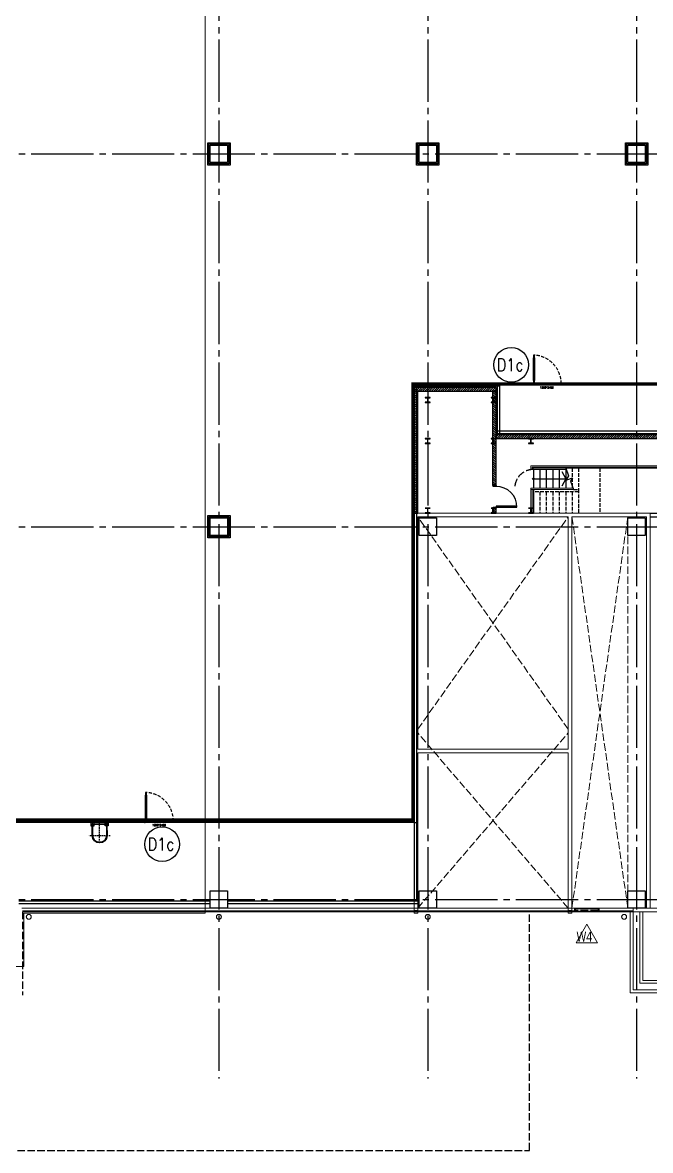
# Model space of a CAD drawing. Header units: millimetres. Extents: x -960 to 41501, y -1010 to 11880.
# Drawn here: x 15170 to 17696, y -1010 to 3528 of the extents above; entities that cross this region are included whole.
import ezdxf
from ezdxf.enums import TextEntityAlignment as Align
from ezdxf.lldxf.tags import DXFTag

# ---------------------------------------------------------------- set-up
doc = ezdxf.new("R2010")
doc.units = ezdxf.units.MM
doc.header["$LTSCALE"] = 100
for name, pattern in [('188K-SM-03-F10-ARCH-PA-Y2257103$0$18P6-SM-03-C40-ARCH-PA-Y2211058$0$DASHED', [19.05, 12.7, -6.35]), ('188K-SM-03-F10-ARCH-PA-Y2257103$0$AP5A-SM-03-F20-ARCH-PA-Y2230801+Y2230803$0$ALL-PA-TXT-Y2221201$0$DASHED', [19.05, 12.7, -6.35]), ('188K-SM-03-F10-ARCH-PA-Y2257103$0$DASHED', [19.05, 12.7, -6.35]), ('X-S-FAB-L10$0$COL-CEN-LIN', [3.25, 2.5, -0.25, 0.25, -0.25]), ('X-S-FAB-L10$0$HIDDEN', [0.4, 0.3, -0.1])]:
    doc.linetypes.add(name, pattern=pattern)
for name, color, linetype in [('0-xref', 7, 'Continuous'), ('188K-SM-03-F10-ARCH-PA-Y2257103$0$K-Door', 4, 'Continuous'), ('188K-SM-03-F10-ARCH-PA-Y2257103$0$K-P-LAD-420', 5, 'Continuous'), ('188K-SM-03-F10-ARCH-PA-Y2257103$0$K-P1S-4.2-單抗', 3, 'Continuous'), ('188K-SM-03-F10-ARCH-PA-Y2257103$0$K-TXT', 7, 'Continuous'), ('188K-SM-03-F10-ARCH-PA-Y2257103$0$K-岩棉 2hr 7.5-單抗', 230, 'Continuous'), ('188K-SM-03-F10-ARCH-PA-Y2257103$0$K-岩棉 2hr 7.5-非抗', 14, 'Continuous'), ('188K-SM-03-F10-ARCH-PA-Y2257103$0$K-貼白鐵-1.5', 6, '188K-SM-03-F10-ARCH-PA-Y2257103$0$DASHED'), ('X-S-FAB-L10$0$0-arr', 8, 'Continuous'), ('X-S-FAB-L10$0$0-DIM-TXT', 8, 'Continuous'), ('X-S-FAB-L10$0$12', 8, 'Continuous'), ('X-S-FAB-L10$0$A-OBJE-MEP', 8, 'Continuous'), ('X-S-FAB-L10$0$A-WALL-EX', 8, 'Continuous'), ('X-S-FAB-L10$0$A-WALL-IN', 8, 'Continuous'), ('X-S-FAB-L10$0$A-WALL-IN.188K', 8, 'Continuous'), ('X-S-FAB-L10$0$BLOCK', 8, 'Continuous'), ('X-S-FAB-L10$0$CCL', 8, 'X-S-FAB-L10$0$COL-CEN-LIN'), ('X-S-FAB-L10$0$COL-S', 8, 'Continuous'), ('X-S-FAB-L10$0$DW_Frame', 8, 'Continuous'), ('X-S-FAB-L10$0$HID', 8, 'X-S-FAB-L10$0$HIDDEN'), ('X-S-FAB-L10$0$HR', 8, 'Continuous'), ('X-S-FAB-L10$0$OPEN', 8, 'Continuous'), ('X-S-FAB-L10$0$S-FNDN', 8, 'Continuous'), ('X-S-FAB-L10$0$S-SLAB-SHOW', 8, 'Continuous'), ('X-S-FAB-L10$0$S-WALL', 8, 'Continuous'), ('X-S-FAB-L10$0$S-鋼柱', 8, 'Continuous'), ('X-S-FAB-L10$0$ST', 8, 'Continuous'), ('X-S-FAB-L10$0$W label', 8, 'Continuous'), ('X-S-FAB-L10$0$WALL_188K_IN', 8, 'Continuous'), ('X-S-FAB-L10$0$Window', 8, 'Continuous')]:
    doc.layers.add(name, color=color, linetype=linetype)
doc.styles.add('188K-SM-03-F10-ARCH-PA-Y2257103$0$AP5A-SM-03-F20-ARCH-PA-Y2230801+Y2230803$0$ALL-PA-TXT-Y2221201$0$Standard', font='txt.shx', dxfattribs={"bigfont": 'chineset.shx'})
doc.styles.add('188K-SM-03-F10-ARCH-PA-Y2257103$0$Standard', font='txt.shx', dxfattribs={"bigfont": 'chineset.shx'})
doc.styles.add('X-S-FAB-L10$0$CHINA', font='simplex.shx', dxfattribs={"width": 0.75, "bigfont": 'chineset.shx'})
doc.styles.add('X-S-FAB-L10$0$Standard', font='', dxfattribs={"width": 0.8})
doc.styles.add('X-S-FAB-L10$0$TG_NOTE_TEXT', font='simplex.shx', dxfattribs={"width": 0.75, "bigfont": 'chineset.shx'})
doc.styles.get('X-S-FAB-L10$0$Standard').set_extended_font_data('Microsoft JhengHei')
tags = doc.linetypes.add('188K-SM-03-F10-ARCH-PA-Y2257103$0$S.P_LINE', pattern='A,12.7,-5.08,["S.P",188K-SM-03-F10-ARCH-PA-Y2257103$0$Standard,S=4,R=0,X=-2.54,Y=-1.27],-6.35', length=24.13).pattern_tags.tags
tags[6] = DXFTag(74, 10)

# ---------------------------------------------------------------- blocks, each defined once
blk = doc.blocks.new('X-S-FAB-L10$0$FAB2-L05')
at = {"layer": 'X-S-FAB-L10$0$CCL'}
for p, q in [((-10200, 11005), (-10200, 0)), ((-9360, 11005), (-9360, 0)), ((-8520, 11005), (-8520, 0)), ((-26880, 3720), (1210, 3720)), ((-26880, 2220), (1210, 2220)), ((-26880, 720), (1210, 720))]:
    blk.add_line(p, q, dxfattribs=at)
at = {"layer": 'X-S-FAB-L10$0$COL-S'}
for points in [[(-10235, 3755), (-10165, 3755), (-10165, 3685), (-10235, 3685)], [(-9395, 3755), (-9325, 3755), (-9325, 3685), (-9395, 3685)], [(-8555, 3755), (-8485, 3755), (-8485, 3685), (-8555, 3685)], [(-10235, 2255), (-10165, 2255), (-10165, 2185), (-10235, 2185)], [(-9395, 2255), (-9325, 2255), (-9325, 2185), (-9395, 2185)], [(-8555, 2255), (-8485, 2255), (-8485, 2185), (-8555, 2185)], [(-10235, 755), (-10165, 755), (-10165, 685), (-10235, 685)], [(-9395, 755), (-9325, 755), (-9325, 685), (-9395, 685)], [(-8555, 755), (-8485, 755), (-8485, 685), (-8555, 685)]]:
    blk.add_lwpolyline(points, close=True, dxfattribs=at)
blk = doc.blocks.new('X-S-FAB-L10$0$水標記 24[41]_1', base_point=(17440, -50))
at = {"layer": 'X-S-FAB-L10$0$W label', "color": 1, "lineweight": 0, "flags": 128}
blk.add_lwpolyline([(17396.7, -175), (17483.3, -175), (17440, -100)], close=True, dxfattribs=at)
at = {"layer": 'X-S-FAB-L10$0$W label', "color": 6, "lineweight": 0, "insert": (17398.8, -170), "char_height": 40, "attachment_point": 7, "style": 'X-S-FAB-L10$0$Standard'}
blk.add_mtext('\\A1;{\\pql;\\pt0;\\fMicrosoft JhengHei|b0|i0|c136|p34;W4\\fMicrosoft JhengHei|b0|i0|c136|p34;\\fMicrosoft JhengHei|b0|i0|c136|p34;\\fMicrosoft JhengHei|b0|i0|c136|p34;}', dxfattribs=at)
blk = doc.blocks.new('X-S-FAB-L10$0$通用_百葉窗[10]_1')
at = {"layer": 'X-S-FAB-L10$0$Window', "color": 1, "lineweight": 0}
for p, q in [((17390, -47.5), (17390, -37.5)), ((17390, -37.5), (17395, -37.5)), ((17485, -37.5), (17395, -37.5)), ((17395, -47.5), (17395, -37.5)), ((17485, -47.5), (17485, -37.5)), ((17490, -37.5), (17485, -37.5)), ((17490, -47.5), (17490, -37.5)), ((17390, -47.5), (17395, -47.5)), ((17485, -47.5), (17395, -47.5)), ((17490, -47.5), (17485, -47.5))]:
    blk.add_line(p, q, dxfattribs=at)
at = {"layer": 'X-S-FAB-L10$0$Window', "color": 1, "linetype": 'X-S-FAB-L10$0$HIDDEN', "lineweight": 0}
blk.add_line((17485, -42.5), (17395, -42.5), dxfattribs=at)
at = {"layer": 'X-S-FAB-L10$0$W label', "color": 1, "lineweight": 0}
blk.add_blockref('X-S-FAB-L10$0$水標記 24[41]_1', (17440, -50), dxfattribs=at)
blk = doc.blocks.new('X-S-FAB-L10')
at = {"layer": 'X-S-FAB-L10$0$WALL_188K_IN'}
h = blk.add_hatch(dxfattribs=at)
h.set_pattern_fill('LINE', color=256, scale=2, angle=45)
h.set_pattern_definition([(45, (16976.6165, 2045), (-4.49013, 4.49013), [])])
h.paths.add_polyline_path([(16745, 2045), (17075, 2045), (17075, 2060), (16745, 2060)])
h = blk.add_hatch(dxfattribs=at)
h.set_pattern_fill('LINE', color=256, scale=2, angle=135)
h.set_pattern_definition([(135, (16760, 1946.6165), (-4.49013, -4.49013), [])])
h.paths.add_polyline_path([(16760, 1555), (16760, 2045), (16745, 2045), (16745, 1555)])
h = blk.add_hatch(dxfattribs=at)
h.set_pattern_fill('LINE', color=256, scale=2, angle=135)
h.set_pattern_definition([(135, (17075, 1946.6165), (-4.49013, -4.49013), [])])
h.paths.add_polyline_path([(17075, 1665), (17075, 2045), (17060, 2045), (17060, 1665)])
h = blk.add_hatch(dxfattribs=at)
h.set_pattern_fill('LINE', color=256, scale=2, angle=45)
h.set_pattern_definition([(45, (24216.6165, 1855), (-4.490128, 4.490128), [])])
h.paths.add_polyline_path([(17075, 1855), (24315, 1855), (24315, 1870), (17075, 1870)])
h = blk.add_hatch(dxfattribs=at)
h.set_pattern_fill('LINE', color=256, scale=2, angle=135)
h.set_pattern_definition([(135, (17075, 1476.6165), (-4.49013, -4.49013), [])])
h.paths.add_polyline_path([(17075, 1555), (17075, 1575), (17060, 1575), (17060, 1555)])
for p, q in [((17060, 1665), (17075, 1665)), ((17060, 1575), (17075, 1575))]:
    blk.add_line(p, q)
blk.add_lwpolyline([(17355, 1735), (17366.7, 1704), (17355.7, 1686.7), (17363.5, 1689.7), (17382.9, 1697), (17374.4, 1683.5, 0.234256), (17374.4, 1683.4), (17387, 1650)], format="xyb")
blk.add_lwpolyline([(17075, 1578), (17159, 1578), (17159, 1582.4), (17075, 1582.4)], close=True)
blk.add_arc((17075, 1578), 84, 0, 90)
at = {"layer": 'X-S-FAB-L10$0$0-arr'}
for p, q in [((17340, 1722.5), (17355, 1692.5)), ((17355, 1692.5), (17340, 1662.5))]:
    blk.add_line(p, q, dxfattribs=at)
blk.add_circle((17225, 1692.5), 3, dxfattribs=at)
at = {"layer": 'X-S-FAB-L10$0$12'}
blk.add_line((17225, 1692.5), (17355, 1692.5), dxfattribs=at)
at = {"layer": 'X-S-FAB-L10$0$A-OBJE-MEP', "lineweight": 0, "flags": 128}
for points in [[(15204.5, -70, 1), (15185.5, -70, 1)], [(15969.5, -70, 1), (15950.5, -70, 1)], [(16809.5, -70, 1), (16790.5, -70, 1)], [(17599.5, -70, 1), (17580.5, -70, 1)]]:
    blk.add_lwpolyline(points, format="xyb", close=True, dxfattribs=at)
at = {"layer": 'X-S-FAB-L10$0$A-OBJE-MEP', "lineweight": 0}
for centre in [(15195, -70), (15960, -70), (16800, -70), (17590, -70)]:
    blk.add_circle(centre, 10, dxfattribs=at)
at = {"layer": 'X-S-FAB-L10$0$A-WALL-EX', "lineweight": 0}
for p, q in [((17390, -46.5), (17390, -35)), ((17490, -35), (17390, -35)), ((17490, -35), (17490, -46.5)), ((17627, -35), (17615, -35)), ((17627, -35), (17615, -35)), ((17627, -46.5), (17627, -35)), ((17390, -46.5), (15170, -46.5)), ((17390, -50), (17390, -46.5)), ((17390, -50), (17490, -50)), ((17615, -46.5), (17490, -46.5)), ((17490, -46.5), (17490, -50)), ((17615, -46.5), (17627, -46.5)), ((17615, -46.5), (17627, -46.5))]:
    blk.add_line(p, q, dxfattribs=at)
at = {"layer": 'X-S-FAB-L10$0$A-WALL-EX', "lineweight": 0, "flags": 128}
for points in [[(17390, -35), (15166.5, -35)], [(17615, -35), (17490, -35)], [(17615, -35), (17627, -35)], [(17627, -364), (17627, -35)], [(15170, -50), (17390, -50)], [(15170, -50), (17615, -50)], [(15170, -50), (17615, -50)], [(15170, -50), (17615, -50)], [(15170, -50), (17615, -50)], [(15170, -50), (17615, -50)], [(15170, -50), (17615, -50)], [(15170, -50), (17615, -50)], [(17490, -50), (17615, -50)], [(17615, -46.5), (17615, -364)], [(17615, -50), (17615, -46.5)], [(17615, -376), (17615, -364)], [(17615, -376), (18505, -376)], [(18493, -364), (17627, -364)]]:
    blk.add_lwpolyline(points, dxfattribs=at)
at = {"layer": 'X-S-FAB-L10$0$A-WALL-IN', "lineweight": 0}
for p, q in [((16745, 1555), (16760, 1555)), ((16745, 1555), (16745, -44)), ((17680, 1555), (16760, 1555)), ((17695, 1555), (17680, 1555)), ((17695, -35), (17695, 1555)), ((16760, 605), (16760, 1540)), ((16760, 1540), (17365, 1540)), ((17365, 1540), (17365, 605)), ((17380, -44), (17380, 1540)), ((17380, 1540), (17680, 1540)), ((17680, 1540), (17680, -35)), ((17365, 605), (16760, 605)), ((16760, -44), (16760, 590)), ((16760, 590), (17365, 590)), ((17365, 590), (17365, -44)), ((16745, -44), (16760, -44)), ((17365, -44), (17380, -44)), ((17680, -35), (17695, -35))]:
    blk.add_line(p, q, dxfattribs=at)
at = {"layer": 'X-S-FAB-L10$0$A-WALL-IN', "lineweight": 0, "flags": 128}
for points in [[(17627, -35), (17627, -50)], [(18445, -35), (17675, -35)], [(17627, -50), (17653.7, -50)], [(17653.7, -50), (17653.7, -337.3)], [(17665, -326), (17665, -50)], [(17665, -50), (18455, -50)], [(17653.7, -337.3), (17665, -337.3)], [(18455, -326), (17665, -326)], [(17665, -337.3), (18455, -337.3)]]:
    blk.add_lwpolyline(points, dxfattribs=at)
at = {"layer": 'X-S-FAB-L10$0$A-WALL-IN.188K'}
for p, q in [((17695, 1555), (17830, 1555)), ((17695, 1540), (17830, 1540))]:
    blk.add_line(p, q, dxfattribs=at)
at = {"layer": 'X-S-FAB-L10$0$COL-S'}
for p, q in [((15925, 3035), (15995, 3035)), ((15925, 2965), (15925, 3035)), ((15995, 3035), (15995, 2965)), ((16765, 3035), (16835, 3035)), ((16765, 2965), (16765, 3035)), ((16835, 3035), (16835, 2965)), ((17605, 3035), (17675, 3035)), ((17605, 2965), (17605, 3035)), ((17675, 3035), (17675, 2965)), ((15995, 2965), (15925, 2965)), ((16835, 2965), (16765, 2965)), ((17675, 2965), (17605, 2965)), ((15925, 1535), (15995, 1535)), ((15925, 1465), (15925, 1535)), ((15995, 1535), (15995, 1465)), ((16765, 1535), (16835, 1535)), ((16765, 1465), (16765, 1535)), ((16835, 1535), (16835, 1465)), ((17605, 1535), (17675, 1535)), ((17605, 1465), (17605, 1535)), ((17675, 1535), (17675, 1465)), ((15995, 1465), (15925, 1465)), ((16835, 1465), (16765, 1465)), ((17675, 1465), (17605, 1465)), ((15925, 35), (15995, 35)), ((15925, -35), (15925, 35)), ((15995, 35), (15995, -35)), ((16765, 35), (16835, 35)), ((16765, -35), (16765, 35)), ((16835, 35), (16835, -35)), ((17605, 35), (17675, 35)), ((17605, -35), (17605, 35)), ((17675, 35), (17675, -35)), ((15995, -35), (15925, -35)), ((16835, -35), (16765, -35)), ((17675, -35), (17605, -35))]:
    blk.add_line(p, q, dxfattribs=at)
at = {"layer": 'X-S-FAB-L10$0$DW_Frame'}
for points in [[(17075, 1665), (17075, 1662), (17063, 1662), (17063, 1665)], [(17063, 1575), (17063, 1578), (17075, 1578), (17075, 1575)]]:
    blk.add_lwpolyline(points, dxfattribs=at)
at = {"layer": 'X-S-FAB-L10$0$HID'}
for p, q in [((17209, -50), (15170, -50)), ((15170, -50), (15170, -385)), ((17209, -1010), (17209, -50)), ((2509.4, -1010), (17209, -1010))]:
    blk.add_line(p, q, dxfattribs=at)
blk.add_arc((17225, 1655), 75, 90, 180, dxfattribs=at)
at = {"layer": 'X-S-FAB-L10$0$HR', "lineweight": 0}
for p, q in [((17215, 1745), (20975, 1745)), ((17215, 1730), (17215, 1745)), ((17215, 1730), (17356.9, 1730)), ((17220, 1740), (20975, 1740)), ((17220, 1730), (17220, 1740)), ((17220, 1735), (17355, 1735)), ((17385.1, 1655), (17215, 1655)), ((17215, 1655), (17215, 1555)), ((17387, 1650), (17215, 1650)), ((17220, 1650), (17220, 1555))]:
    blk.add_line(p, q, dxfattribs=at)
at = {"layer": 'X-S-FAB-L10$0$OPEN', "linetype": 'X-S-FAB-L10$0$HIDDEN', "lineweight": 0}
for p, q in [((16760, 685), (17365, 1540)), ((17365, 685), (16760, 1540)), ((17380, -35), (17380, 1540)), ((17380, 1540), (17605, 1540)), ((17380, -35), (17605, 1540)), ((17605, -35), (17380, 1540)), ((17605, 1540), (17605, -35)), ((16760, -35), (17365, 670)), ((17365, -35), (16760, 670)), ((17605, -35), (17380, -35))]:
    blk.add_line(p, q, dxfattribs=at)
at = {"layer": 'X-S-FAB-L10$0$S-FNDN', "lineweight": 0, "flags": 128}
blk.add_lwpolyline([(11070, 4530), (11935, 4530), (11935, -55), (12665, -55), (12665, -270), (15175, -270), (15175, -55), (15905, -55), (15905, 4530), (16672.5, 4530), (16672.5, 5003), (15905, 5003), (15905, 9055), (11935, 9055), (11935, 5003), (11070, 5003)], close=True, dxfattribs=at)
at = {"layer": 'X-S-FAB-L10$0$S-SLAB-SHOW', "lineweight": 0, "flags": 128}
for points in [[(17615, -376), (18505, -376), (18505, -326), (17914, -326), (17914, -198), (17904, -198), (17904, -178), (17940, -178), (17940, -50), (17615, -50)], [(17665, -50), (17665, -326), (17914, -326), (17914, -198), (17904, -198), (17904, -178), (17940, -178), (17940, -50)]]:
    blk.add_lwpolyline(points, close=True, dxfattribs=at)
at = {"layer": 'X-S-FAB-L10$0$S-WALL', "lineweight": 0}
for p, q in [((16745, -33), (16745, -55)), ((16760, -55), (16760, -33)), ((17365, -33), (17365, -55)), ((17380, -55), (17380, -33)), ((16745, -55), (16760, -55)), ((17365, -55), (17380, -55))]:
    blk.add_line(p, q, dxfattribs=at)
at = {"layer": 'X-S-FAB-L10$0$S-鋼柱'}
for p, q in [((16810, 2020), (16790, 2020)), ((16790, 2020), (16790, 2018.8)), ((16790, 2018.8), (16798.8, 2018.8)), ((16798.8, 2001.2), (16790, 2001.2)), ((16790, 2001.2), (16790, 2000)), ((16790, 2000), (16810, 2000)), ((16799.6, 2018), (16799.6, 2002)), ((16800.4, 2002), (16800.4, 2018)), ((16801.2, 2018.8), (16810, 2018.8)), ((16810, 2001.2), (16801.2, 2001.2)), ((16810, 2018.8), (16810, 2020)), ((16810, 2000), (16810, 2001.2)), ((17075, 2020), (17055, 2020)), ((17055, 2020), (17055, 2018.8)), ((17055, 2018.8), (17063.8, 2018.8)), ((17063.8, 2001.2), (17055, 2001.2)), ((17055, 2001.2), (17055, 2000)), ((17055, 2000), (17075, 2000)), ((17064.6, 2018), (17064.6, 2002)), ((17065.4, 2002), (17065.4, 2018)), ((17066.2, 2018.8), (17075, 2018.8)), ((17075, 2001.2), (17066.2, 2001.2)), ((17075, 2018.8), (17075, 2020)), ((17075, 2000), (17075, 2001.2)), ((16810, 1855), (16790, 1855)), ((16790, 1855), (16790, 1853.8)), ((16790, 1853.8), (16798.8, 1853.8)), ((16798.8, 1836.2), (16790, 1836.2)), ((16790, 1836.2), (16790, 1835)), ((16790, 1835), (16810, 1835)), ((16799.6, 1853), (16799.6, 1837)), ((16800.4, 1837), (16800.4, 1853)), ((16801.2, 1853.8), (16810, 1853.8)), ((16810, 1836.2), (16801.2, 1836.2)), ((16810, 1853.8), (16810, 1855)), ((16810, 1835), (16810, 1836.2)), ((17075, 1855), (17055, 1855)), ((17055, 1855), (17055, 1853.8)), ((17055, 1853.8), (17063.8, 1853.8)), ((17063.8, 1836.2), (17055, 1836.2)), ((17055, 1836.2), (17055, 1835)), ((17055, 1835), (17075, 1835)), ((17064.6, 1853), (17064.6, 1837)), ((17065.4, 1837), (17065.4, 1853)), ((17066.2, 1853.8), (17075, 1853.8)), ((17075, 1836.2), (17066.2, 1836.2)), ((17075, 1853.8), (17075, 1855)), ((17075, 1835), (17075, 1836.2)), ((17225, 1855), (17205, 1855)), ((17205, 1855), (17205, 1853.8)), ((17205, 1853.8), (17213.8, 1853.8)), ((17213.8, 1836.2), (17205, 1836.2)), ((17205, 1836.2), (17205, 1835)), ((17205, 1835), (17225, 1835)), ((17214.6, 1853), (17214.6, 1837)), ((17215.4, 1837), (17215.4, 1853)), ((17216.2, 1853.8), (17225, 1853.8)), ((17225, 1836.2), (17216.2, 1836.2)), ((17225, 1853.8), (17225, 1855)), ((17225, 1835), (17225, 1836.2)), ((16810, 1575), (16790, 1575)), ((16790, 1575), (16790, 1573.8)), ((16790, 1573.8), (16798.8, 1573.8)), ((16798.8, 1556.2), (16790, 1556.2)), ((16790, 1556.2), (16790, 1555)), ((16790, 1555), (16810, 1555)), ((16799.6, 1573), (16799.6, 1557)), ((16800.4, 1557), (16800.4, 1573)), ((16801.2, 1573.8), (16810, 1573.8)), ((16810, 1556.2), (16801.2, 1556.2)), ((16810, 1573.8), (16810, 1575)), ((16810, 1555), (16810, 1556.2)), ((17075, 1575), (17055, 1575)), ((17055, 1575), (17055, 1573.8)), ((17055, 1573.8), (17063.8, 1573.8)), ((17063.8, 1556.2), (17055, 1556.2)), ((17055, 1556.2), (17055, 1555)), ((17055, 1555), (17075, 1555)), ((17064.6, 1573), (17064.6, 1557)), ((17065.4, 1557), (17065.4, 1573)), ((17066.2, 1573.8), (17075, 1573.8)), ((17075, 1556.2), (17066.2, 1556.2)), ((17075, 1573.8), (17075, 1575)), ((17075, 1555), (17075, 1556.2)), ((17225, 1575), (17205, 1575)), ((17205, 1575), (17205, 1573.8)), ((17205, 1573.8), (17213.8, 1573.8)), ((17213.8, 1556.2), (17205, 1556.2)), ((17205, 1556.2), (17205, 1555)), ((17205, 1555), (17225, 1555)), ((17214.6, 1573), (17214.6, 1557)), ((17215.4, 1557), (17215.4, 1573)), ((17216.2, 1573.8), (17225, 1573.8)), ((17225, 1556.2), (17216.2, 1556.2)), ((17225, 1573.8), (17225, 1575)), ((17225, 1555), (17225, 1556.2))]:
    blk.add_line(p, q, dxfattribs=at)
for centre, start, end in [((16798.8, 2018), 360, 90), ((16798.8, 2002), 270, 0), ((16801.2, 2018), 90, 180), ((16801.2, 2002), 180, 270), ((17063.8, 2018), 360, 90), ((17063.8, 2002), 270, 0), ((17066.2, 2018), 90, 180), ((17066.2, 2002), 180, 270), ((16798.8, 1853), 360, 90), ((16798.8, 1837), 270, 0), ((16801.2, 1853), 90, 180), ((16801.2, 1837), 180, 270), ((17063.8, 1853), 360, 90), ((17063.8, 1837), 270, 0), ((17066.2, 1853), 90, 180), ((17066.2, 1837), 180, 270), ((17213.8, 1853), 360, 90), ((17213.8, 1837), 270, 0), ((17216.2, 1853), 90, 180), ((17216.2, 1837), 180, 270), ((16798.8, 1573), 360, 90), ((16798.8, 1557), 270, 0), ((16801.2, 1573), 90, 180), ((16801.2, 1557), 180, 270), ((17063.8, 1573), 360, 90), ((17063.8, 1557), 270, 0), ((17066.2, 1573), 90, 180), ((17066.2, 1557), 180, 270), ((17213.8, 1573), 360, 90), ((17213.8, 1557), 270, 0), ((17216.2, 1573), 90, 180), ((17216.2, 1557), 180, 270)]:
    blk.add_arc(centre, 0.8, start, end, dxfattribs=at)
at = {"layer": 'X-S-FAB-L10$0$ST'}
for p, q in [((17225, 1730), (17225, 1655)), ((17251, 1730), (17251, 1655)), ((17277, 1730), (17277, 1655)), ((17303, 1730), (17303, 1655)), ((17329, 1730), (17329, 1655)), ((17355, 1730), (17355, 1655)), ((17225, 1650), (17225, 1555)), ((17381, 1666), (17381, 1655))]:
    blk.add_line(p, q, dxfattribs=at)
at = {"layer": 'X-S-FAB-L10$0$ST', "lineweight": 0}
blk.add_line((17355, 1735), (20965, 1735), dxfattribs=at)
at = {"layer": 'X-S-FAB-L10$0$ST', "linetype": 'X-S-FAB-L10$0$HIDDEN', "ltscale": 0.5}
for p, q in [((17381, 1735), (17381, 1666)), ((17407, 1735), (17407, 1650)), ((17492, 1735), (17492, 1555)), ((17407, 1640), (17225, 1640)), ((17225, 1640), (17225, 1555)), ((17251, 1640), (17251, 1555)), ((17277, 1640), (17277, 1555)), ((17303, 1640), (17303, 1555)), ((17329, 1640), (17329, 1555)), ((17355, 1640), (17355, 1555)), ((17381, 1640), (17381, 1555)), ((17387, 1650), (17407, 1650)), ((17407, 1650), (17407, 1555))]:
    blk.add_line(p, q, dxfattribs=at)
at = {"layer": 'X-S-FAB-L10$0$WALL_188K_IN'}
for points in [[(16745, 2045), (17075, 2045), (17075, 2060), (16745, 2060)], [(16760, 1555), (16760, 2045), (16745, 2045), (16745, 1555)], [(17075, 1665), (17075, 2045), (17060, 2045), (17060, 1665)], [(17075, 1855), (24315, 1855), (24315, 1870), (17075, 1870)], [(17075, 1555), (17075, 1575), (17060, 1575), (17060, 1555)]]:
    blk.add_lwpolyline(points, close=True, dxfattribs=at)
at = {"layer": 'X-S-FAB-L10$0$BLOCK'}
blk.add_blockref('X-S-FAB-L10$0$FAB2-L05', (26160, -720), dxfattribs=at)
at = {"layer": 'X-S-FAB-L10$0$Window', "lineweight": 0}
blk.add_blockref('X-S-FAB-L10$0$通用_百葉窗[10]_1', (0, 0), dxfattribs=at)
at = {"style": 'X-S-FAB-L10$0$TG_NOTE_TEXT', "width": 0.5, "flags": 1}
for p in [(7463.3, 9020), (18268.3, 8649), (11197.8, 4800.2), (16485.8, 4800.2), (25420.3, 2635), (13360, 320, 0), (7463.3, -33.3)]:
    blk.add_attdef('WH', text='', height=20, dxfattribs=at).set_placement(p, align=Align.BOTTOM_LEFT)
at = {"width": 0.5}
for style, p in [('X-S-FAB-L10$0$TG_NOTE_TEXT', (7585, 9020)), ('X-S-FAB-L10$0$TG_NOTE_TEXT', (18390, 8649)), ('X-S-FAB-L10$0$TG_NOTE_TEXT', (11117.5, 4813.5)), ('X-S-FAB-L10$0$TG_NOTE_TEXT', (16607.5, 4813.5)), ('X-S-FAB-L10$0$TG_NOTE_TEXT', (25350, 2635)), ('X-S-FAB-L10$0$Standard', (13129.4, 325, 0)), ('X-S-FAB-L10$0$TG_NOTE_TEXT', (7585, -20))]:
    blk.add_attdef('DESC', text='', height=10, dxfattribs=dict(at, style=style)).set_placement(p, align=Align.BOTTOM_LEFT)
for tag, style, p in [('TYPE', 'X-S-FAB-L10$0$TG_NOTE_TEXT', (7619.3, 9020)), ('NO', 'X-S-FAB-L10$0$TG_NOTE_TEXT', (7650.1, 9020)), ('TYPE', 'X-S-FAB-L10$0$TG_NOTE_TEXT', (18424.2, 8649)), ('NO', 'X-S-FAB-L10$0$TG_NOTE_TEXT', (18455, 8649)), ('NO', 'X-S-FAB-L10$0$TG_NOTE_TEXT', (11088.6, 4813.5)), ('TYPE', 'X-S-FAB-L10$0$TG_NOTE_TEXT', (11151.8, 4813.5)), ('TYPE', 'X-S-FAB-L10$0$TG_NOTE_TEXT', (16641.8, 4813.5)), ('NO', 'X-S-FAB-L10$0$TG_NOTE_TEXT', (16672.6, 4813.5)), ('NO', 'X-S-FAB-L10$0$TG_NOTE_TEXT', (25313, 2635)), ('TYPE', 'X-S-FAB-L10$0$TG_NOTE_TEXT', (25350, 2635)), ('NO', 'X-S-FAB-L10$0$Standard', (13100, 320, 0)), ('TYPE', 'X-S-FAB-L10$0$Standard', (13129.4, 320, 0)), ('TYPE', 'X-S-FAB-L10$0$TG_NOTE_TEXT', (7619.3, -20)), ('NO', 'X-S-FAB-L10$0$TG_NOTE_TEXT', (7650.1, -20))]:
    blk.add_attdef(tag, text='', height=10, dxfattribs=dict(at, style=style)).set_placement(p, align=Align.BOTTOM_RIGHT)
at = {"style": 'X-S-FAB-L10$0$TG_NOTE_TEXT', "width": 0.5, "flags": 1}
for rotation, p in [(180, (43, 7480)), (180, (943, 7480)), (90, (24310, 3717.8)), (270, (17080, 1711.7))]:
    blk.add_attdef('WH', text='', height=20, rotation=rotation, dxfattribs=at).set_placement(p, align=Align.BOTTOM_LEFT)
at = {"width": 0.5}
for rotation, style, p in [(180, 'X-S-FAB-L10$0$Standard', (317.6, 7480)), (180, 'X-S-FAB-L10$0$Standard', (1217.6, 7480)), (90, 'X-S-FAB-L10$0$TG_NOTE_TEXT', (24310, 3647.5)), (270, 'X-S-FAB-L10$0$TG_NOTE_TEXT', (17080, 1605))]:
    blk.add_attdef('DESC', text='', height=10, rotation=rotation, dxfattribs=dict(at, style=style)).set_placement(p, align=Align.BOTTOM_LEFT)
for tag, rotation, style, p in [('TYPE', 180, 'X-S-FAB-L10$0$Standard', (317.6, 7480)), ('NO', 180, 'X-S-FAB-L10$0$Standard', (347, 7480)), ('TYPE', 180, 'X-S-FAB-L10$0$Standard', (1217.6, 7480)), ('NO', 180, 'X-S-FAB-L10$0$Standard', (1247, 7480)), ('TYPE', 90, 'X-S-FAB-L10$0$TG_NOTE_TEXT', (24310, 3647.5)), ('NO', 90, 'X-S-FAB-L10$0$TG_NOTE_TEXT', (24310, 3610.5)), ('TYPE', 270, 'X-S-FAB-L10$0$TG_NOTE_TEXT', (17080, 1605)), ('NO', 270, 'X-S-FAB-L10$0$TG_NOTE_TEXT', (17080, 1573))]:
    blk.add_attdef(tag, text='', height=10, rotation=rotation, dxfattribs=dict(at, style=style)).set_placement(p, align=Align.BOTTOM_RIGHT)
at = {"layer": 'X-S-FAB-L10$0$0-DIM-TXT', "style": 'X-S-FAB-L10$0$CHINA', "width": 0.75}
for p in [(667.4, 7855.1, -2689.4), (22627.4, 6728.8), (25644.7, 6728.8), (24778.8, 5569.1), (1118.3, 4980), (417.8, 4594.6), (22927.4, 4330.1), (23874.8, 4355), (23749.9, 3901.4), (417.8, 3765.2), (1118.3, 3730), (417.8, 3115.8), (536.9, 2227.8), (16909, 1782.7), (888.4, 880.5), (16977.4, 750), (18878.8, 750), (25641.2, 553.2), (21364, 526.9)]:
    blk.add_attdef('HIG', text='', height=80, dxfattribs=at).set_placement(p, align=Align.MIDDLE_LEFT)
blk = doc.blocks.new('188K-SM-03-F10-ARCH-PA-Y2257103$0$LAD-1')
for points in [[(-33.8, -29.7), (-77.4, -29.7, -0.976777), (-77.4, 29.8), (-33.8, 29.8)], [(-33.8, -27.2), (-77.4, -27.2, -0.974646), (-77.4, 27.3), (-33.8, 27.3)]]:
    blk.add_lwpolyline(points, format="xyb")
at = {"linetype": '188K-SM-03-F10-ARCH-PA-Y2257103$0$18P6-SM-03-C40-ARCH-PA-Y2211058$0$DASHED', "ltscale": 0.005}
for points in [[(-106.5, 0), (-23.9, 0)], [(-77.4, -42.9), (-77.4, 43.5)]]:
    blk.add_lwpolyline(points, dxfattribs=at)
for points in [[(-23.8, 22.2), (-23.8, 35.2), (-37.8, 35.2), (-37.8, 22.2)], [(-27.8, 27), (-27.8, 30), (-33.8, 30), (-33.8, 27)], [(-28.9, 27), (-28.9, -27), (-32.7, -27), (-32.7, 27)], [(-23.9, -21.8), (-23.9, -34.8), (-37.9, -34.8), (-37.9, -21.8)], [(-27.8, -27), (-27.8, -30), (-33.8, -30), (-33.8, -27)]]:
    blk.add_lwpolyline(points, close=True)
for centre in [(-105.2, 0), (-93.7, 23.2), (-64.6, 28.5), (-93.7, -22.5), (-64.6, -28.5)]:
    blk.add_circle(centre, 0.5)
blk = doc.blocks.new('188K-SM-03-F10-ARCH-PA-Y2257103$0$單開庫板門-1200x2400)圓型拉環鎖+輔助鎖)')
at = {"ltscale": 0.1}
for p, q in [((26008.6, -11403.6), (26004.5, -11403.6)), ((26004.5, -11403.6), (26004.5, -11414.1)), ((26004.5, -11414.1), (26004.5, -11415.3)), ((26004.5, -11414.1), (26008.6, -11414.1)), ((26004.5, -11415.4), (26004.6, -11415.5)), ((26008.6, -11414), (26004.6, -11414)), ((26004.6, -11414.3), (26004.6, -11414.2)), ((26004.6, -11415.3), (26004.6, -11414.5)), ((26004.7, -11414.1), (26006.5, -11414.1)), ((26005.1, -11414.4), (26004.7, -11414.4)), ((26004.7, -11414.5), (26005.1, -11414.5)), ((26004.7, -11414.5), (26004.7, -11506)), ((26004.7, -11506), (26004.7, -11414.5)), ((26004.7, -11414.5), (26004.7, -11414.5)), ((26004.7, -11415.4), (26004.7, -11415.3)), ((26005.2, -11414.4), (26005.2, -11414.4)), ((26006.5, -11414.1), (26006.6, -11414.1)), ((26006.6, -11414.1), (26006.6, -11414.1)), ((26006.6, -11414.1), (26008.4, -11414.1)), ((26008.4, -11414.4), (26008, -11414.4)), ((26008, -11414.4), (26008, -11414.4)), ((26008, -11414.5), (26008.4, -11414.5)), ((26008.4, -11506), (26008.4, -11414.5)), ((26008.4, -11414.5), (26008.4, -11414.5)), ((26008.4, -11414.5), (26008.4, -11506)), ((26008.4, -11415.3), (26008.4, -11415.4)), ((26008.5, -11414.2), (26008.5, -11414.3)), ((26008.5, -11414.5), (26008.5, -11415.3)), ((26008.5, -11415.5), (26008.6, -11415.4)), ((26008.6, -11414.1), (26008.6, -11403.6)), ((26008.6, -11415.3), (26008.6, -11414.1)), ((25999.5, -11519.7), (25999.5, -11523.2)), ((26002.5, -11519.1), (26000, -11519.1)), ((26000, -11523.7), (26002.4, -11523.7)), ((26002.4, -11523.7), (26004.1, -11522.6)), ((26002.9, -11518.5), (26002.6, -11518.5)), ((26002.6, -11518.5), (26002.6, -11521)), ((26002.6, -11521.9), (26002.6, -11519.3)), ((26002.6, -11521), (26002.9, -11521)), ((26003.4, -11521.9), (26002.6, -11521.9)), ((26002.9, -11521), (26002.9, -11518.5)), ((26003.3, -11522.2), (26003.3, -11522)), ((26003.3, -11522), (26003.4, -11522)), ((26004, -11522.2), (26003.3, -11522.2)), ((26008.3, -11517.5), (26003.6, -11517.5)), ((26003.6, -11517.5), (26003.6, -11517.7)), ((26003.6, -11517.7), (26008.3, -11517.7)), ((26004.1, -11521.9), (26003.9, -11521.9)), ((26003.9, -11522), (26004, -11522)), ((26004, -11522), (26004, -11522.2)), ((26004.2, -11522.4), (26004.2, -11521.9)), ((26008.6, -11506.4), (26004.5, -11506.4)), ((26004.5, -11506.4), (26004.5, -11518)), ((26004.5, -11518), (26008.6, -11518)), ((26004.7, -11506), (26004.7, -11506)), ((26008.3, -11517.7), (26008.3, -11517.5)), ((26008.4, -11506), (26008.4, -11506)), ((26008.6, -11518), (26008.6, -11506.4)), ((26114.8, -11521.9), (26115.1, -11521.9)), ((26114.8, -11522.4), (26114.8, -11521.9)), ((26114.9, -11522), (26114.9, -11522.2)), ((26115.1, -11522), (26114.9, -11522)), ((26114.9, -11522.2), (26115.7, -11522.2)), ((26116.6, -11523.7), (26114.9, -11522.6)), ((26115.5, -11521.9), (26116.3, -11521.9)), ((26115.7, -11522), (26115.5, -11522)), ((26115.7, -11522.2), (26115.7, -11522)), ((26116.3, -11521.9), (26116.3, -11519.3)), ((26116.5, -11519.1), (26119, -11519.1)), ((26119, -11523.7), (26116.6, -11523.7)), ((26119.5, -11519.7), (26119.5, -11523.2))]:
    blk.add_line(p, q, dxfattribs=at)
for points in [[(25999.5, -11518.9), (25999.5, -11523.9)], [(26119.5, -11518.9), (26119.5, -11523.9)]]:
    blk.add_lwpolyline(points)
blk.add_lwpolyline([(26006.6, -11506.4), (26006.5, -11506.3), (26004.7, -11506.3, -0.414214), (26004.6, -11506.3), (26004.6, -11506.1, -0.414214), (26004.7, -11506.1), (26005.1, -11506.1, 0.414214), (26005.2, -11506.1), (26005.2, -11506, 0.414214), (26005.1, -11506), (26004.7, -11506, -0.414214), (26004.6, -11506), (26004.6, -11505.2, -0.414214), (26004.7, -11505.2), (26004.7, -11505.2, 0.414214), (26004.7, -11505.2), (26004.7, -11505, 0.72636), (26004.6, -11505), (26004.5, -11505.1, 0.158507), (26004.5, -11505.2), (26004.5, -11506.4, 0.414214), (26004.6, -11506.5), (26008.6, -11506.5, 0.414214), (26008.6, -11506.4), (26008.6, -11505.2, 0.158507), (26008.6, -11505.1), (26008.5, -11505, 0.72636), (26008.4, -11505), (26008.4, -11505.2, 0.414214), (26008.5, -11505.2, -0.414214), (26008.5, -11505.2), (26008.5, -11506, -0.414214), (26008.4, -11506), (26008, -11506, 0.414214), (26008, -11506), (26008, -11506.1, 0.414214), (26008, -11506.1), (26008.4, -11506.1, -0.414214), (26008.5, -11506.1), (26008.5, -11506.3, -0.414214), (26008.4, -11506.3), (26006.6, -11506.3)], format="xyb", close=True, dxfattribs=at)
for centre, radius, start, end in [((26004.6, -11414.1), 0.0313, 90, 180), ((26004.6, -11415.3), 0.0313, 180, 216.0274), ((26004.7, -11414.2), 0.0313, 90, 180), ((26004.7, -11414.3), 0.0313, 180, 270), ((26004.7, -11414.5), 0.0313, 90, 180), ((26004.7, -11415.3), 0.0209, 180, 270), ((26004.7, -11415.4), 0.0313, 216.0274, 360), ((26004.7, -11415.3), 0.0209, 360, 90), ((26005.1, -11414.4), 0.0313, 270, 0), ((26005.1, -11414.4), 0.0313, 0, 90), ((26008, -11414.4), 0.0313, 90, 180), ((26008, -11414.4), 0.0313, 180, 270), ((26008.4, -11414.2), 0.0313, 360, 90), ((26008.4, -11414.3), 0.0313, 270, 0), ((26008.4, -11414.5), 0.0313, 0, 90), ((26008.5, -11415.3), 0.0209, 90, 180), ((26008.5, -11415.4), 0.0313, 180, 323.9726), ((26008.5, -11415.3), 0.0209, 270, 360), ((26008.6, -11414.1), 0.0313, 360, 90), ((26008.6, -11415.3), 0.0313, 323.9726, 360)]:
    blk.add_arc(centre, radius, start, end, dxfattribs=at)
at = {"linetype": '188K-SM-03-F10-ARCH-PA-Y2257103$0$AP5A-SM-03-F20-ARCH-PA-Y2230801+Y2230803$0$ALL-PA-TXT-Y2221201$0$DASHED', "ltscale": 0.01}
blk.add_arc((26001.1, -11518.7), 115.3, 359.8531, 85.8135, dxfattribs=at)
at = {"ltscale": 0.1}
for centre, major_axis, start_param, end_param in [((26000, -11519.7), (0.369, -0.369), 2.356194, 3.926991), ((26000, -11523.2), (-0.369, -0.369), 5.497787, 7.068583), ((26002.5, -11519.3), (0.111, -0.111), 7.068583, 8.63938), ((26003.4, -11521.9), (-0.0369, -0.0369), 0.785398, 3.926991), ((26003.9, -11521.9), (-0.0369, -0.0369), 3.926991, 7.068583), ((26004.1, -11521.9), (0.0369, -0.0369), 7.068583, 8.63938), ((26003.9, -11522.4), (0.221, -0.221), 6.162283, 7.068583), ((26114.8, -11521.9), (-0.0369, -0.0369), -2.356194, -0.785398), ((26115.1, -11522.4), (-0.221, -0.221), -0.785398, 0.120903), ((26115.1, -11521.9), (0.0369, -0.0369), -0.785398, 2.356194), ((26115.5, -11521.9), (0.0369, -0.0369), 2.356194, 5.497787), ((26116.5, -11519.3), (-0.111, -0.111), -2.356194, -0.785398), ((26119, -11519.7), (-0.369, -0.369), 2.356194, 3.926991), ((26119, -11523.2), (0.369, -0.369), -0.785398, 0.785398)]:
    blk.add_ellipse(centre, major_axis=major_axis, ratio=1, start_param=start_param, end_param=end_param, dxfattribs=at)
at = {"ltscale": 0.1, "extrusion": (0, 0, -1)}
blk.add_ellipse((26003.1, -11517.9), major_axis=(-0.516, 0.516), ratio=1, start_param=5.497787, end_param=11.780972, dxfattribs=at)
at = {"color": 8, "ltscale": 0.1, "style": '188K-SM-03-F10-ARCH-PA-Y2257103$0$AP5A-SM-03-F20-ARCH-PA-Y2230801+Y2230803$0$ALL-PA-TXT-Y2221201$0$Standard', "width": 0.85}
blk.add_text('1200*2400', height=8, dxfattribs=at).set_placement((26058.4, -11534.4), align=Align.MIDDLE_CENTER)
blk = doc.blocks.new('188K-SM-03-F10-ARCH-PA-Y2257103')
at = {"layer": '188K-SM-03-F10-ARCH-PA-Y2257103$0$K-P1S-4.2-單抗'}
for p, q in [((24300, 2075), (17090, 2075, 0)), ((24300, 2070, 0), (17090, 2070, 0)), ((16745, 315, 0), (14880, 315, 0)), ((16745, 310, 0), (14880, 310, 0))]:
    blk.add_line(p, q, dxfattribs=at)
for points in [[(15915, 3045), (16005, 3045), (16005, 2955), (15915, 2955)], [(16755, 3045), (16845, 3045), (16845, 2955), (16755, 2955)], [(17595, 3045), (17685, 3045), (17685, 2955), (17595, 2955)], [(15920, 3040), (16000, 3040), (16000, 2960), (15920, 2960)], [(16760, 3040), (16840, 3040), (16840, 2960), (16760, 2960)], [(17600, 3040), (17680, 3040), (17680, 2960), (17600, 2960)], [(15915, 1545), (16005, 1545), (16005, 1455), (15915, 1455)], [(15920, 1540), (16000, 1540), (16000, 1460), (15920, 1460)]]:
    blk.add_lwpolyline(points, close=True, dxfattribs=at)
at = {"layer": '188K-SM-03-F10-ARCH-PA-Y2257103$0$K-TXT'}
for centre in [(17135.9, 2151.2, 0), (15731.6, 222.4, 0)]:
    blk.add_circle(centre, 70, dxfattribs=at)
at = {"layer": '188K-SM-03-F10-ARCH-PA-Y2257103$0$K-岩棉 2hr 7.5-單抗'}
for p, q in [((16745, 2075), (16745, 310, 0)), ((17090, 2075, 0), (16745, 2075, 0)), ((17090, 2065, 0), (16745, 2065, 0)), ((16755, 2075, 0), (16755, 310, 0)), ((16745, 310, 0), (16755, 310, 0))]:
    blk.add_line(p, q, dxfattribs=at)
at = {"layer": '188K-SM-03-F10-ARCH-PA-Y2257103$0$K-岩棉 2hr 7.5-非抗'}
for p, q in [((17080, 1870), (17080, 2075)), ((17090, 1870, 0), (17090, 2075, 0)), ((17075, 1885, 0), (24315, 1885, 0)), ((17075, 1875, 0), (24315, 1875)), ((16745, 310, 0), (16745, -7.5, 0)), ((16755, 310, 0), (16755, -7.5, 0)), ((15925, -7.5, 0), (15155, -7.5, 0)), ((15925, -17.5), (15155, -17.5, 0)), ((16765, -7.5, 0), (15995, -7.5, 0)), ((16765, -17.5, 0), (15995, -17.5, 0))]:
    blk.add_line(p, q, dxfattribs=at)
at = {"layer": '188K-SM-03-F10-ARCH-PA-Y2257103$0$K-貼白鐵-1.5', "linetype": '188K-SM-03-F10-ARCH-PA-Y2257103$0$S.P_LINE', "ltscale": 0.09, "const_width": 12}
blk.add_lwpolyline([(23402.5, 2075), (16740, 2075), (16740, 320), (14880, 320)], dxfattribs=at)
at = {"layer": '188K-SM-03-F10-ARCH-PA-Y2257103$0$K-Door'}
for p in [(-8779.5, 13593.9), (-10339.5, 11833.9, 0)]:
    blk.add_blockref('188K-SM-03-F10-ARCH-PA-Y2257103$0$單開庫板門-1200x2400)圓型拉環鎖+輔助鎖)', p, dxfattribs=at)
at = {"layer": '188K-SM-03-F10-ARCH-PA-Y2257103$0$K-P-LAD-420', "rotation": 90.07229666140849}
blk.add_blockref('188K-SM-03-F10-ARCH-PA-Y2257103$0$LAD-1', (15479.9, 333.8, 0), dxfattribs=at)
at = {"layer": '188K-SM-03-F10-ARCH-PA-Y2257103$0$K-TXT', "style": '188K-SM-03-F10-ARCH-PA-Y2257103$0$Standard', "width": 0.85}
for p in [(17131.5, 2151.2, 0), (15727.2, 222.4, 0)]:
    blk.add_text('D1c', height=50, dxfattribs=at).set_placement(p, align=Align.MIDDLE)

msp = doc.modelspace()

# ---------------------------------------------------------------- block references
msp.add_blockref('188K-SM-03-F10-ARCH-PA-Y2257103', (0, 0))
at = {"layer": '0-xref'}
msp.add_blockref('X-S-FAB-L10', (0, 0), dxfattribs=at)

doc.saveas('drawing.dxf')
